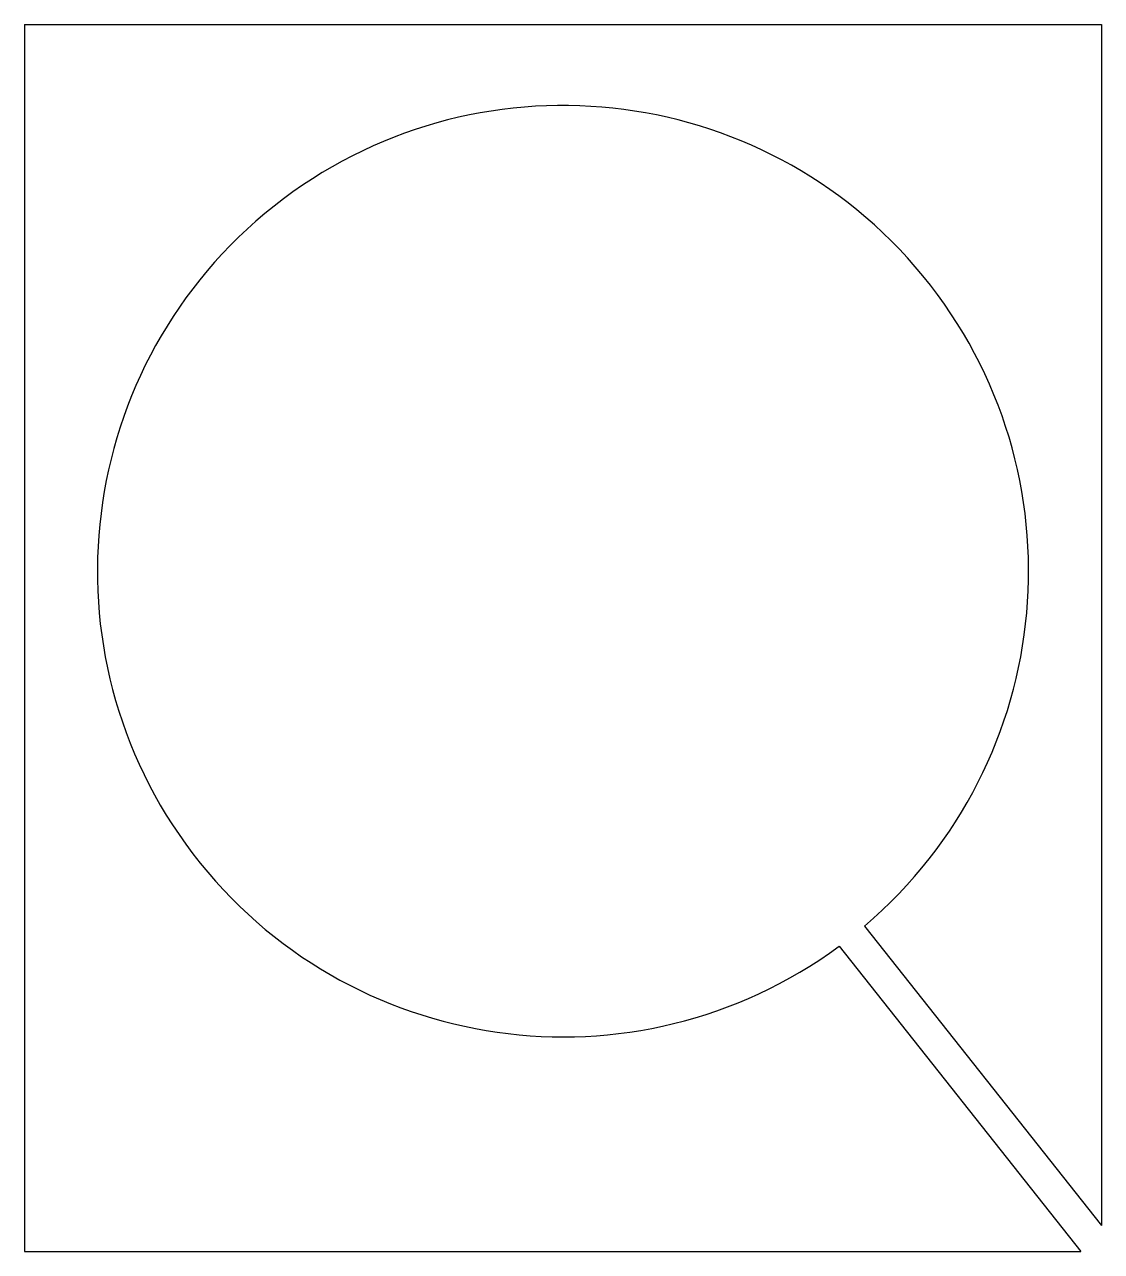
# Model space of a CAD drawing. Header units: millimetres. Extents: x -13.3 to 13.3, y -16.8 to 13.5.
import ezdxf

# ---------------------------------------------------------------- set-up
doc = ezdxf.new("R2010")
doc.units = ezdxf.units.MM
doc.layers.add('LCD_FRAME_0p15_WITH_VENT_CHANNEL', color=1, linetype='Continuous')

msp = doc.modelspace()

# ---------------------------------------------------------------- linework, layer by layer
at = {"layer": 'LCD_FRAME_0p15_WITH_VENT_CHANNEL'}
for p, q in [((-13.3, 13.5), (13.3, 13.5)), ((-13.3, 13.5), (-13.3, -16.8)), ((13.3, 13.5), (13.3, -16.156)), ((7.447, -8.763), (13.3, -16.156)), ((6.82, -9.259), (12.79, -16.8)), ((-13.3, -16.8), (12.79, -16.8))]:
    msp.add_line(p, q, dxfattribs=at)
msp.add_arc((0, 0), 11.5, -49.6392, -53.6258, dxfattribs=at)

doc.saveas('drawing.dxf')
